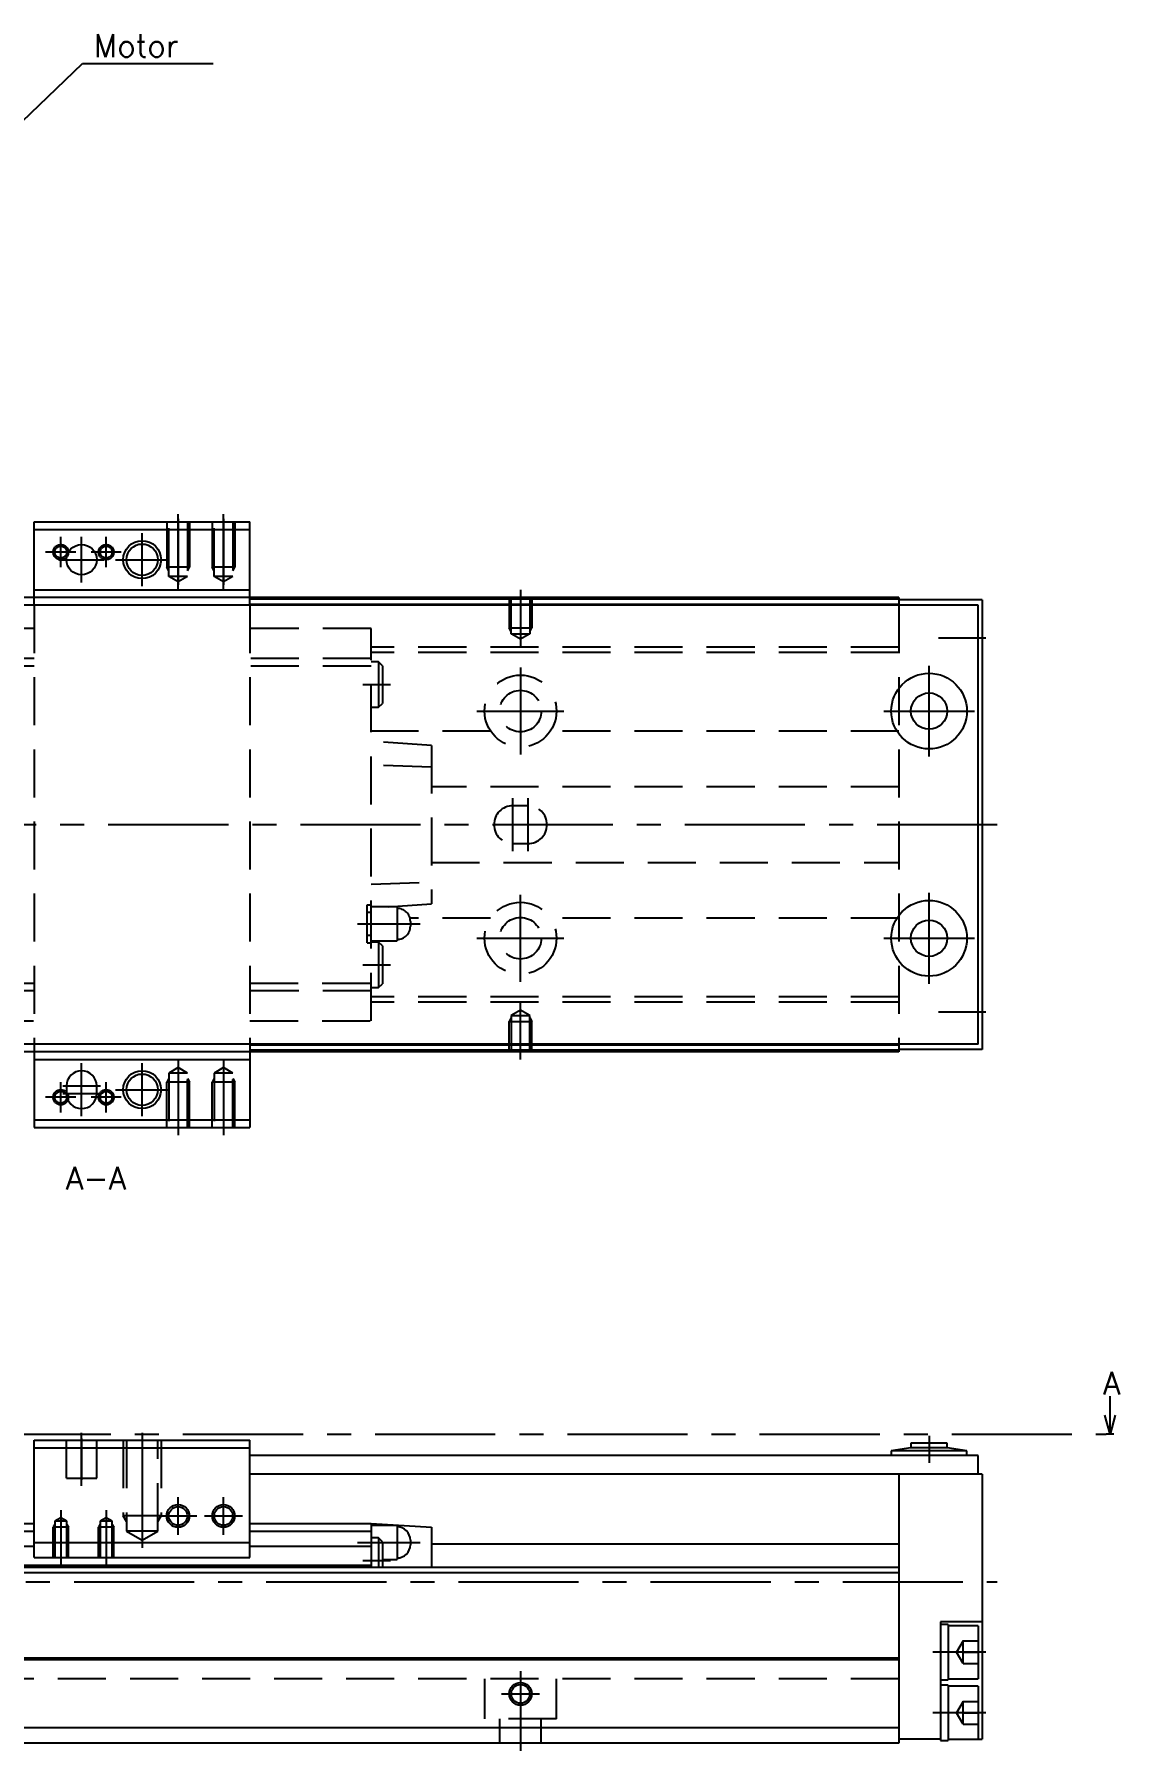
# Model space of a CAD drawing. Extents: x -2 to 524, y -8 to 279.
# Drawn here: x 380.5 to 523.9, y 9 to 235.7 of the extents above; entities that cross this region are included whole.
import ezdxf

# ---------------------------------------------------------------- set-up
doc = ezdxf.new("R2010")
doc.units = 0
doc.header["$LTSCALE"] = 0.5
doc.linetypes.add('CENTER', pattern=[50.8, 31.75, -6.35, 6.35, -6.35])
doc.linetypes.add('DASHED', pattern=[19.05, 12.7, -6.35])
for name, color, linetype in [('MSM_CENTER', 1, 'CENTER'), ('MSM_CONTINUOUS', 7, 'CONTINUOUS'), ('MSM_DASHED', 4, 'DASHED'), ('MSM_NARROW', 5, 'CONTINUOUS'), ('MSM_PART_NUMBER', 7, 'CONTINUOUS')]:
    doc.layers.add(name, color=color, linetype=linetype)
doc.styles.get("Standard").update_dxf_attribs({"font": 'txt.shx', "height": 3, "bigfont": 'bigfont.shx'})

msp = doc.modelspace()

# ---------------------------------------------------------------- linework, layer by layer
at = {"layer": 'MSM_CENTER'}
for p, q in [((399.51, 162.39), (399.51, 172.3)), ((405.51, 162.39), (405.51, 172.3)), ((399.51, 171.7), (399.51, 162.99)), ((405.51, 171.7), (405.51, 162.99)), ((384.01, 165.3), (384.01, 169.3)), ((386.76, 163.3), (386.76, 169.3)), ((386.76, 164.2), (386.76, 168.4)), ((390.01, 165.3), (390.01, 169.3)), ((394.76, 162.8), (394.76, 169.8)), ((394.76, 163.67), (394.76, 168.92)), ((386.01, 167.3), (382.01, 167.3)), ((383.76, 166.3), (389.76, 166.3)), ((384.66, 166.3), (388.86, 166.3)), ((392.01, 167.3), (388.01, 167.3)), ((391.26, 166.3), (398.26, 166.3)), ((392.14, 166.3), (397.39, 166.3)), ((444.76, 162.3), (444.76, 154.79)), ((500.01, 156), (506.26, 156)), ((444.76, 152.05), (444.76, 140.55)), ((498.76, 140.3), (498.76, 152.3)), ((423.94, 149.8), (427.59, 149.8)), ((439.01, 146.3), (450.51, 146.3)), ((492.76, 146.3), (504.76, 146.3)), ((443.76, 127.8), (443.76, 134.8)), ((445.76, 127.8), (445.76, 134.8)), ((507.76, 131.3), (256.26, 131.3)), ((444.76, 110.55), (444.76, 122.05)), ((498.76, 110.3), (498.76, 122.3)), ((423.23, 118.2), (431.5, 118.2)), ((439.01, 116.3), (450.51, 116.3)), ((492.76, 116.3), (504.76, 116.3)), ((423.94, 112.8), (427.59, 112.8)), ((444.76, 100.3), (444.76, 107.81)), ((500.01, 106.6), (506.26, 106.6)), ((386.76, 92.8), (386.76, 99.8)), ((394.76, 92.8), (394.76, 99.8)), ((399.51, 100.21), (399.51, 90.3)), ((405.51, 100.21), (405.51, 90.3)), ((386.76, 93.7), (386.76, 98.9)), ((394.76, 93.67), (394.76, 98.92)), ((399.51, 99.61), (399.51, 90.9)), ((405.51, 99.61), (405.51, 90.9)), ((386.01, 95.3), (382.01, 95.3)), ((384.01, 93.3), (384.01, 97.3)), ((384.26, 96.8), (389.26, 96.8)), ((384.26, 95.8), (389.26, 95.8)), ((384.66, 96.8), (388.86, 96.8)), ((384.66, 95.8), (388.86, 95.8)), ((392.01, 95.3), (388.01, 95.3)), ((390.01, 93.3), (390.01, 97.3)), ((391.26, 96.3), (398.26, 96.3)), ((392.14, 96.3), (397.39, 96.3)), ((247.76, 50.8), (522.17, 50.8)), ((386.76, 44), (386.76, 51)), ((386.76, 50.25), (386.76, 44.75)), ((394.76, 51), (394.76, 35.81)), ((394.76, 50.66), (394.76, 36.15)), ((498.76, 50.6), (498.76, 47)), ((399.51, 37.5), (399.51, 42.5)), ((405.51, 37.5), (405.51, 42.5)), ((384.01, 40.76), (384.01, 33.5)), ((390.01, 40.76), (390.01, 33.5)), ((397.01, 40), (402.01, 40)), ((403.01, 40), (408.01, 40)), ((423.23, 36.5), (431.5, 36.5)), ((423.94, 34.1), (427.59, 34.1)), ((258.76, 31.3), (507.76, 31.3)), ((506.26, 22), (499.26, 22)), ((444.76, 19.5), (444.76, 9)), ((442.26, 16.5), (447.26, 16.5)), ((506.26, 14), (499.26, 14))]:
    msp.add_line(p, q, dxfattribs=at)
at = {"layer": 'MSM_CONTINUOUS'}
for p, q in [((380.51, 160.3), (380.51, 171.3)), ((380.51, 171.3), (409.01, 171.3)), ((380.51, 170.3), (409.01, 170.3)), ((409.01, 160.3), (409.01, 171.3)), ((494.76, 161.3), (294.76, 161.3)), ((380.51, 162.3), (409.01, 162.3)), ((494.76, 161.1), (409.01, 161.1)), ((494.76, 161.3), (494.76, 160.3)), ((505.76, 161), (494.76, 161)), ((505.76, 161), (505.76, 101.6)), ((505.26, 160.3), (283.26, 160.3)), ((494.76, 160.4), (409.01, 160.4)), ((505.26, 102.3), (505.26, 160.3)), ((505.26, 102.3), (283.26, 102.3)), ((380.51, 102.3), (380.51, 91.3)), ((409.01, 102.3), (409.01, 91.3)), ((494.76, 102.2), (409.01, 102.2)), ((494.76, 102.3), (494.76, 101.3)), ((494.76, 101.3), (294.76, 101.3)), ((380.51, 100.3), (409.01, 100.3)), ((494.76, 101.5), (409.01, 101.5)), ((505.76, 101.6), (494.76, 101.6)), ((384.76, 96.8), (384.76, 95.8)), ((388.76, 95.8), (388.76, 96.8)), ((380.51, 92.3), (409.01, 92.3)), ((380.51, 91.3), (409.01, 91.3)), ((522.67, 50.8), (522.67, 55.8)), ((522.67, 50.8), (522, 53.3)), ((523.34, 53.3), (522.67, 50.8)), ((380.51, 50), (409.01, 50)), ((380.51, 34.5), (380.51, 50)), ((409.01, 34.5), (409.01, 50)), ((523.17, 50.8), (522.17, 50.8)), ((380.51, 49), (409.01, 49)), ((505.26, 48), (409.01, 48)), ((496.36, 49), (493.76, 48.6)), ((493.76, 48.6), (493.76, 48)), ((503.76, 48.6), (493.76, 48.6)), ((496.36, 49.6), (496.36, 49)), ((501.16, 49.6), (496.36, 49.6)), ((501.16, 49), (496.36, 49)), ((501.16, 49), (501.16, 49.6)), ((503.76, 48.6), (501.16, 49)), ((503.76, 48), (503.76, 48.6)), ((505.26, 45.5), (505.26, 48)), ((505.76, 45.5), (409.01, 45.5)), ((494.76, 45.5), (494.76, 10)), ((505.76, 45.5), (505.76, 10.5)), ((364.51, 39), (380.51, 39)), ((409.01, 39), (425.01, 39)), ((425.01, 39), (433.01, 38.5)), ((425.01, 39), (425.01, 33.2)), ((428.46, 38.75), (425.01, 38.75)), ((428.46, 38.75), (428.46, 34.25)), ((364.51, 38), (380.51, 38)), ((380.51, 36.5), (409.01, 36.5)), ((409.01, 38), (425.01, 38)), ((426.01, 37.1), (425.01, 37.1)), ((426.51, 36.6), (426.01, 37.1)), ((426.01, 37.1), (426.01, 33.2)), ((426.51, 36.6), (426.51, 33.2)), ((430.21, 36.8), (430.21, 36.2)), ((433.01, 38.5), (433.01, 33.2)), ((433.01, 36.3), (494.76, 36.3)), ((364.51, 36), (380.51, 36)), ((380.51, 34.5), (409.01, 34.5)), ((409.01, 36), (425.01, 36)), ((426.51, 34.25), (428.46, 34.25)), ((494.76, 33.2), (294.76, 33.2)), ((494.76, 32.5), (294.76, 32.5)), ((364.51, 33.5), (425.01, 33.5)), ((505.76, 26), (500.26, 26)), ((500.26, 26), (500.26, 10.35)), ((501.26, 25.65), (500.26, 25.65)), ((501.26, 25.65), (501.26, 18.35)), ((505.26, 25.5), (501.26, 25.5)), ((505.26, 25.5), (505.26, 18.5)), ((494.76, 21.2), (294.76, 21.2)), ((494.76, 21), (294.76, 21)), ((500.26, 18.35), (501.26, 18.35)), ((501.26, 18.5), (505.26, 18.5)), ((501.26, 17.65), (500.26, 17.65)), ((501.26, 17.65), (501.26, 10.35)), ((505.26, 17.5), (501.26, 17.5)), ((505.26, 17.5), (505.26, 10.5)), ((494.76, 12), (285.26, 12)), ((494.76, 10), (294.76, 10)), ((500.26, 10.5), (494.76, 10.5)), ((500.26, 10.35), (501.26, 10.35)), ((501.26, 10.5), (505.76, 10.5))]:
    msp.add_line(p, q, dxfattribs=at)
for centre, radius in [((386.76, 166.3), 2), ((394.76, 166.3), 2.07), ((498.76, 146.3), 5), ((498.76, 146.3), 2.4), ((498.76, 116.3), 5), ((498.76, 116.3), 2.4), ((394.76, 96.3), 2.07), ((399.51, 40), 1.23), ((405.51, 40), 1.23), ((444.76, 16.5), 1.23)]:
    msp.add_circle(centre, radius, dxfattribs=at)
for centre, radius, start, end in [((386.76, 96.8), 2, 0, 180), ((386.76, 95.8), 2, 180, 0), ((428.46, 36.8), 1.75, 0, 90), ((428.46, 36.2), 1.75, 270, 0)]:
    msp.add_arc(centre, radius, start, end, dxfattribs=at)
at = {"layer": 'MSM_DASHED'}
for p, q in [((398.01, 171.3), (398.01, 165.3)), ((398.28, 164.1), (398.28, 171.3)), ((400.74, 171.3), (400.74, 164.1)), ((401.01, 171.3), (401.01, 165.3)), ((404.01, 171.3), (404.01, 165.3)), ((404.28, 164.1), (404.28, 171.3)), ((406.74, 171.3), (406.74, 164.1)), ((407.01, 171.3), (407.01, 165.3)), ((401.01, 165.3), (398.01, 165.3)), ((398.28, 164.83), (398.01, 165.3)), ((400.74, 164.1), (398.28, 164.1)), ((399.51, 163.39), (398.28, 164.1)), ((400.74, 164.1), (399.51, 163.39)), ((400.74, 164.83), (401.01, 165.3)), ((407.01, 165.3), (404.01, 165.3)), ((404.28, 164.83), (404.01, 165.3)), ((406.74, 164.1), (404.28, 164.1)), ((405.51, 163.39), (404.28, 164.1)), ((406.74, 164.1), (405.51, 163.39)), ((406.74, 164.83), (407.01, 165.3)), ((443.26, 161.3), (443.26, 157.3)), ((443.53, 156.5), (443.53, 161.3)), ((445.99, 161.3), (445.99, 156.5)), ((446.26, 161.3), (446.26, 157.3)), ((380.51, 160.3), (380.51, 102.3)), ((409.01, 160.3), (409.01, 102.3)), ((494.76, 160.3), (494.76, 102.3)), ((380.51, 157.2), (364.51, 157.2)), ((425.01, 157.2), (409.01, 157.2)), ((425.01, 105.4), (425.01, 157.2)), ((443.53, 156.83), (443.26, 157.3)), ((443.26, 157.3), (446.26, 157.3)), ((443.53, 156.5), (445.99, 156.5)), ((444.76, 155.79), (443.53, 156.5)), ((445.99, 156.5), (444.76, 155.79)), ((445.99, 156.83), (446.26, 157.3)), ((494.76, 154.75), (425.01, 154.75)), ((380.51, 153.25), (364.51, 153.25)), ((380.51, 152.25), (364.51, 152.25)), ((425.01, 153.25), (409.01, 153.25)), ((425.01, 152.25), (409.01, 152.25)), ((494.76, 154.05), (425.01, 154.05)), ((426.01, 152.8), (425.01, 152.8)), ((426.51, 152.3), (426.01, 152.8)), ((426.01, 152.8), (426.01, 146.8)), ((426.51, 152.3), (426.51, 147.3)), ((425.01, 146.8), (426.01, 146.8)), ((426.01, 146.8), (426.51, 147.3)), ((440.81, 143.66), (425.01, 143.66)), ((494.76, 143.66), (448.71, 143.66)), ((433.01, 141.77), (425.01, 142.3)), ((433.01, 141.77), (433.01, 120.83)), ((433.01, 138.9), (425.01, 139.16)), ((494.76, 136.3), (433.01, 136.3)), ((445.76, 133.8), (443.76, 133.8)), ((443.76, 128.8), (445.76, 128.8)), ((433.01, 126.3), (494.76, 126.3)), ((425.01, 123.44), (433.01, 123.7)), ((424.51, 120.7), (425.01, 120.7)), ((424.51, 115.7), (424.51, 120.7)), ((428.46, 120.45), (425.01, 120.45)), ((427.27, 120.45), (433.01, 120.83)), ((428.46, 120.45), (428.46, 115.95)), ((425.01, 119.7), (424.51, 119.7)), ((440.81, 118.94), (430.15, 118.94)), ((430.21, 118.5), (430.21, 117.9)), ((494.76, 118.94), (448.71, 118.94)), ((424.51, 116.7), (425.01, 116.7)), ((424.51, 115.7), (425.01, 115.7)), ((425.01, 115.95), (428.46, 115.95)), ((426.01, 115.8), (425.01, 115.8)), ((426.01, 115.8), (426.01, 109.8)), ((426.51, 115.3), (426.01, 115.8)), ((426.51, 115.3), (426.51, 110.3)), ((364.51, 110.35), (380.51, 110.35)), ((380.51, 109.35), (364.51, 109.35)), ((409.01, 110.35), (425.01, 110.35)), ((425.01, 109.35), (409.01, 109.35)), ((425.01, 109.8), (426.01, 109.8)), ((426.01, 109.8), (426.51, 110.3)), ((494.76, 108.55), (425.01, 108.55)), ((494.76, 107.85), (425.01, 107.85)), ((444.76, 106.81), (443.53, 106.1)), ((445.99, 106.1), (444.76, 106.81)), ((364.51, 105.4), (380.51, 105.4)), ((409.01, 105.4), (425.01, 105.4)), ((443.53, 105.77), (443.26, 105.3)), ((443.26, 101.3), (443.26, 105.3)), ((443.26, 105.3), (446.26, 105.3)), ((443.53, 106.1), (443.53, 101.3)), ((443.53, 106.1), (445.99, 106.1)), ((445.99, 101.3), (445.99, 106.1)), ((445.99, 105.77), (446.26, 105.3)), ((446.26, 101.3), (446.26, 105.3)), ((398.28, 97.77), (398.01, 97.3)), ((399.51, 99.21), (398.28, 98.5)), ((400.74, 98.5), (398.28, 98.5)), ((398.28, 98.5), (398.28, 91.3)), ((400.74, 98.5), (399.51, 99.21)), ((400.74, 91.3), (400.74, 98.5)), ((400.74, 97.77), (401.01, 97.3)), ((404.28, 97.77), (404.01, 97.3)), ((405.51, 99.21), (404.28, 98.5)), ((406.74, 98.5), (404.28, 98.5)), ((404.28, 98.5), (404.28, 91.3)), ((406.74, 98.5), (405.51, 99.21)), ((406.74, 91.3), (406.74, 98.5)), ((406.74, 97.77), (407.01, 97.3)), ((401.01, 97.3), (398.01, 97.3)), ((398.01, 91.3), (398.01, 97.3)), ((401.01, 91.3), (401.01, 97.3)), ((407.01, 97.3), (404.01, 97.3)), ((404.01, 91.3), (404.01, 97.3)), ((407.01, 91.3), (407.01, 97.3)), ((384.76, 45), (384.76, 50)), ((388.76, 45), (388.76, 50)), ((392.26, 50), (392.26, 40)), ((392.69, 50), (392.69, 38)), ((396.83, 38), (396.83, 50)), ((397.26, 50), (397.26, 40)), ((384.76, 45), (388.76, 45)), ((383.23, 38.87), (383.01, 38.5)), ((384.01, 39.76), (383.23, 39.31)), ((384.79, 39.31), (383.23, 39.31)), ((383.23, 39.31), (383.23, 34.5)), ((384.79, 39.31), (384.01, 39.76)), ((384.79, 34.5), (384.79, 39.31)), ((384.79, 38.87), (385.01, 38.5)), ((389.23, 38.87), (389.01, 38.5)), ((390.01, 39.76), (389.23, 39.31)), ((390.79, 39.31), (389.23, 39.31)), ((389.23, 39.31), (389.23, 34.5)), ((390.79, 39.31), (390.01, 39.76)), ((390.79, 34.5), (390.79, 39.31)), ((390.79, 38.87), (391.01, 38.5)), ((397.26, 40), (392.26, 40)), ((392.69, 39.25), (392.26, 40)), ((396.83, 39.25), (397.26, 40)), ((385.01, 38.5), (383.01, 38.5)), ((383.01, 34.5), (383.01, 38.5)), ((385.01, 34.5), (385.01, 38.5)), ((391.01, 38.5), (389.01, 38.5)), ((389.01, 34.5), (389.01, 38.5)), ((391.01, 34.5), (391.01, 38.5)), ((396.83, 38), (392.69, 38)), ((392.69, 38), (394.76, 36.81)), ((394.76, 36.81), (396.83, 38)), ((503.26, 23.5), (502.4, 22)), ((503.26, 20.5), (503.26, 23.5)), ((503.26, 23.5), (505.26, 23.5)), ((503.26, 20.5), (502.4, 22)), ((503.26, 22), (505.26, 22)), ((503.26, 20.5), (505.26, 20.5)), ((494.76, 18.5), (294.76, 18.5)), ((440.01, 18.5), (440.01, 13.2)), ((449.51, 13.2), (449.51, 18.5)), ((503.26, 15.5), (502.4, 14)), ((503.26, 12.5), (502.4, 14)), ((503.26, 12.5), (503.26, 15.5)), ((503.26, 15.5), (505.26, 15.5)), ((503.26, 14), (505.26, 14)), ((449.51, 13.2), (440.01, 13.2)), ((442.01, 13.2), (442.01, 10)), ((447.51, 10), (447.51, 13.2)), ((503.26, 12.5), (505.26, 12.5))]:
    msp.add_line(p, q, dxfattribs=at)
for centre, radius in [((384.01, 167.3), 1), ((384.01, 167.3), 0.784), ((390.01, 167.3), 1), ((390.01, 167.3), 0.784), ((444.76, 146.3), 4.75), ((444.76, 146.3), 2.75), ((444.76, 116.3), 4.75), ((444.76, 116.3), 2.75), ((384.01, 95.3), 1), ((384.01, 95.3), 0.784), ((390.01, 95.3), 1), ((390.01, 95.3), 0.784)]:
    msp.add_circle(centre, radius, dxfattribs=at)
for centre, radius, start, end in [((443.76, 131.3), 2.5, 90, 270), ((445.76, 131.3), 2.5, 270, 90), ((428.46, 118.5), 1.75, 0, 90), ((428.46, 117.9), 1.75, 270, 0)]:
    msp.add_arc(centre, radius, start, end, dxfattribs=at)
at = {"layer": 'MSM_NARROW'}
for centre, radius in [((394.76, 166.3), 2.5), ((394.76, 96.3), 2.5), ((399.51, 40), 1.5), ((405.51, 40), 1.5), ((444.76, 16.5), 1.5)]:
    msp.add_circle(centre, radius, dxfattribs=at)
at = {"layer": 'MSM_PART_NUMBER'}
for p, q in [((371.72, 217.28), (386.86, 231.83)), ((386.86, 231.83), (404.17, 231.83))]:
    msp.add_line(p, q, dxfattribs=at)

# ---------------------------------------------------------------- texts
for s, p in [('Motor', (388.38, 232.69)), ('A-A', (384.69, 83.1)), ('A', (521.76, 56.05))]:
    msp.add_text(s, height=3, dxfattribs=at).set_placement(p)

doc.saveas('drawing.dxf')
